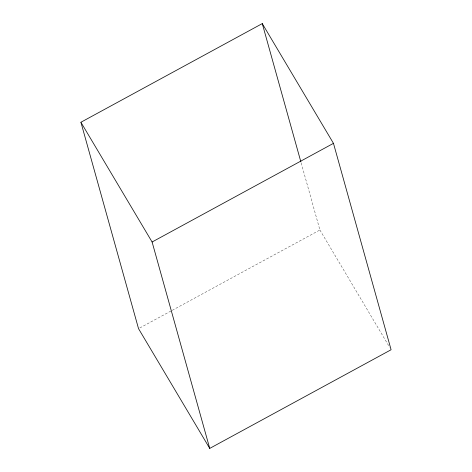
<?xml version="1.0" encoding="UTF-8"?>
<svg xmlns="http://www.w3.org/2000/svg" width="472" height="472" viewBox="0 0 472 472"><rect width="100%" height="100%" fill="white"/><g stroke="black" fill="none" stroke-linecap="round" stroke-linejoin="round"><path stroke-width="0.35" stroke-dasharray="2.36 1.77" d="M139.83 327.952L171.566 310.682M172.215 310.334L319.898 230L300.888 161.908M319.898 230L389.589 347.209"/><path stroke-width="0.71" d="M80.907 122.254L262.267 23.6L333.468 143.346L391.093 349.746L209.733 448.4L138.532 328.654L80.907 122.254L152.102 242L209.733 448.4M152.102 242L333.468 143.346M262.267 23.6L300.888 161.908"/></g></svg>
